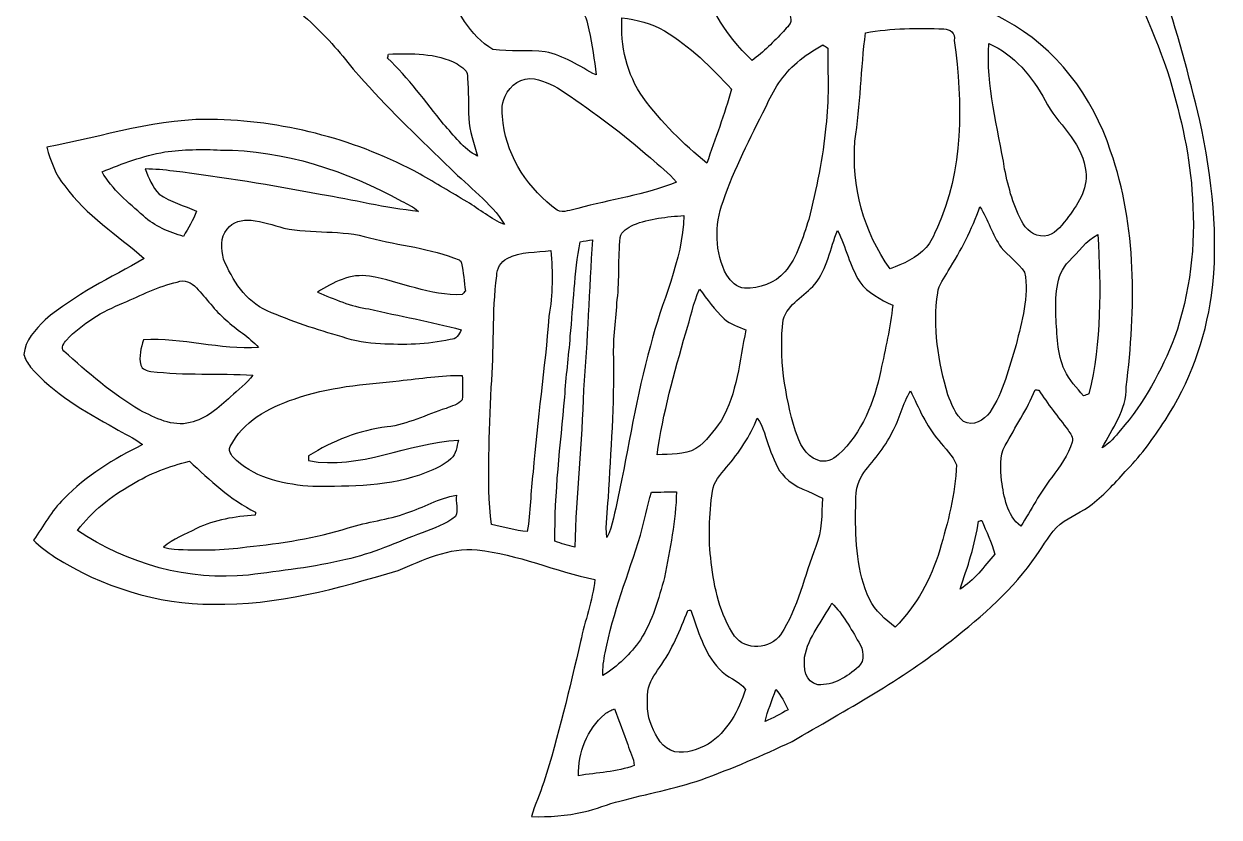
# Model space of a CAD drawing. Header units: centimetres. Extents: x -14.2 to 14.6, y -15.2 to 14.5.
# Drawn here: x -14.16 to 14.57, y -15.22 to 3.84 of the extents above; entities that cross this region are included whole.
import ezdxf

# ---------------------------------------------------------------- set-up
doc = ezdxf.new("R2010")
doc.units = ezdxf.units.CM
doc.header["$MEASUREMENT"] = 0
doc.layers.add('Layer 1', color=7, linetype='Continuous')

msp = doc.modelspace()

# ---------------------------------------------------------------- linework, layer by layer
at = {"layer": 'Layer 1', "color": 253}
for points, knots in [([(6.08647, 13.9513), (7.28204, 14.48117), (8.67128, 14.28679), (9.82627, 13.74246), (9.82627, 13.74246), (10.39883, 13.50186), (10.89413, 13.12369), (11.41201, 12.78784), (11.41201, 12.78784), (11.8678, 12.49715), (12.4019, 12.39273), (12.91661, 12.25691), (12.91661, 12.25691), (12.82241, 11.98915), (12.6619, 11.75173), (12.50844, 11.51537), (12.50844, 11.51537), (12.29184, 11.20316), (11.99162, 10.93893), (11.86744, 10.56993), (11.86744, 10.56993), (11.77255, 9.94586), (11.8491, 9.31298), (11.98069, 8.70056), (11.98069, 8.70056), (12.07876, 8.04439), (12.29184, 7.41468), (12.49504, 6.78568), (12.49504, 6.78568), (12.68554, 6.08647), (12.99245, 5.42678), (13.19989, 4.73322), (13.19989, 4.73322), (13.56007, 3.67665), (13.85147, 2.59856), (14.11005, 1.51342), (14.11005, 1.51342), (14.40356, 0.13794), (14.5736, -1.28482), (14.39474, -2.68746), (14.39474, -2.68746), (14.23176, -3.75003), (13.87157, -4.79319), (13.27397, -5.69136), (13.27397, -5.69136), (12.99845, -6.10129), (12.7194, -6.51475), (12.36768, -6.86435), (12.36768, -6.86435), (12.10557, -7.16562), (11.83005, -7.45666), (11.51819, -7.70714), (11.51819, -7.70714), (11.28466, -7.89975), (10.99009, -7.99183), (10.75549, -8.18268), (10.75549, -8.18268), (10.50643, -8.38835), (10.36779, -8.68715), (10.17834, -8.94221), (10.17834, -8.94221), (9.6266, -9.74231), (8.88859, -10.38931), (8.128, -10.98444), (8.128, -10.98444), (6.94443, -11.92636), (5.60987, -12.64708), (4.30706, -13.40556), (4.30706, -13.40556), (3.59234, -13.74352), (2.86561, -14.05643), (2.12196, -14.32525), (2.12196, -14.32525), (1.48343, -14.54291), (0.81809, -14.66391), (0.16757, -14.83783), (0.16757, -14.83783), (-0.12806, -14.90839), (-0.40393, -15.04139), (-0.70273, -15.09995), (-0.70273, -15.09995), (-1.11478, -15.19484), (-1.53811, -15.22377), (-1.96003, -15.21284), (-1.96003, -15.21284), (-1.87678, -14.93202), (-1.75401, -14.66462), (-1.66476, -14.38592), (-1.66476, -14.38592), (-1.30563, -13.2775), (-1.05022, -12.13979), (-0.77999, -11.00772), (-0.77999, -11.00772), (-0.67592, -10.50678), (-0.49389, -10.02347), (-0.43321, -9.51371), (-0.43321, -9.51371), (-1.38712, -9.31898), (-2.29023, -8.90517), (-3.2639, -8.80428), (-3.2639, -8.80428), (-3.94194, -8.72807), (-4.56036, -9.05263), (-5.16855, -9.29428), (-5.16855, -9.29428), (-6.61106, -9.73208), (-8.09308, -10.13636), (-9.61355, -10.11061), (-9.61355, -10.11061), (-10.95763, -10.10991), (-12.28831, -9.69186), (-13.42037, -8.97467), (-13.42037, -8.97467), (-13.60099, -8.85402), (-13.78444, -8.73231), (-13.92943, -8.56932), (-13.92943, -8.56932), (-13.69766, -8.23101), (-13.50151, -7.86236), (-13.202, -7.57696), (-13.202, -7.57696), (-12.66649, -7.02134), (-12.00115, -6.61388), (-11.31394, -6.27415), (-11.31394, -6.27415), (-11.51467, -6.10905), (-11.75844, -6.01063), (-11.98033, -5.87869), (-11.98033, -5.87869), (-12.70635, -5.46876), (-13.45636, -5.05107), (-14.00351, -4.40796), (-14.00351, -4.40796), (-14.07054, -4.31729), (-14.13898, -4.21958), (-14.16403, -4.10916), (-14.16403, -4.10916), (-14.1411, -3.76343), (-13.88322, -3.51084), (-13.65673, -3.27695), (-13.65673, -3.27695), (-12.93918, -2.66735), (-12.08229, -2.26413), (-11.26913, -1.80375), (-11.26913, -1.80375), (-11.91436, -1.23366), (-12.66684, -0.76235), (-13.18013, -0.05644), (-13.18013, -0.05644), (-13.40979, 0.20743), (-13.51915, 0.54434), (-13.61652, 0.87383), (-13.61652, 0.87383), (-12.25162, 1.12148), (-10.91212, 1.59702), (-9.50701, 1.53741), (-9.50701, 1.53741), (-7.81332, 1.48766), (-6.12916, 1.03646), (-4.63938, 0.22789), (-4.63938, 0.22789), (-4.2612, 0.00741), (-3.88373, -0.21343), (-3.50873, -0.43921), (-3.50873, -0.43921), (-3.2064, -0.61842), (-2.93617, -0.85549), (-2.60632, -0.98601), (-2.60632, -0.98601), (-2.93441, -0.44521), (-3.46957, -0.08184), (-3.90807, 0.36019), (-3.90807, 0.36019), (-4.60869, 1.0474), (-5.32977, 1.71521), (-5.98099, 2.45039), (-5.98099, 2.45039), (-6.344, 2.84163), (-6.64598, 3.28648), (-7.03827, 3.6509), (-7.03827, 3.6509), (-7.43373, 4.07176), (-7.91598, 4.39385), (-8.34214, 4.78084), (-8.34214, 4.78084), (-9.20044, 5.48252), (-9.95609, 6.29497), (-10.76008, 7.0552), (-10.76008, 7.0552), (-11.44199, 7.74488), (-12.12744, 8.43174), (-12.84182, 9.08791), (-12.84182, 9.08791), (-12.07982, 9.6961), (-11.11885, 9.96139), (-10.21786, 10.28841), (-10.21786, 10.28841), (-8.90482, 10.7629), (-7.59707, 11.26878), (-6.23499, 11.58804), (-6.23499, 11.58804), (-5.53367, 11.71892), (-4.82565, 11.84381), (-4.10951, 11.84134), (-4.10951, 11.84134), (-3.28754, 11.8678), (-2.44475, 11.91436), (-1.64253, 11.69529), (-1.64253, 11.69529), (-1.08056, 11.57252), (-0.55316, 11.33087), (-0.04374, 11.06946), (-0.04374, 11.06946), (0.73766, 10.62038), (1.43157, 10.03723), (2.11032, 9.4488), (2.11032, 9.4488), (2.45957, 9.15211), (2.80705, 8.84943), (3.09316, 8.4896), (3.09316, 8.4896), (3.23779, 8.33014), (3.35139, 8.12624), (3.55882, 8.04051), (3.55882, 8.04051), (3.61174, 8.82227), (3.53236, 9.61249), (3.65337, 10.38966), (3.65337, 10.38966), (3.80224, 11.1192), (4.0954, 11.81382), (4.48733, 12.44565), (4.48733, 12.44565), (4.89021, 13.0623), (5.39468, 13.65426), (6.08647, 13.9513), (6.08647, 13.9513), (6.08647, 13.9513), (6.08647, 13.9513), (6.08647, 13.9513)], [0, 0, 0, 0, 0.01639344, 0.01639344, 0.01639344, 0.01639344, 0.03278689, 0.03278689, 0.03278689, 0.03278689, 0.04918033, 0.04918033, 0.04918033, 0.04918033, 0.06557377, 0.06557377, 0.06557377, 0.06557377, 0.08196721, 0.08196721, 0.08196721, 0.08196721, 0.09836066, 0.09836066, 0.09836066, 0.09836066, 0.1147541, 0.1147541, 0.1147541, 0.1147541, 0.13114754, 0.13114754, 0.13114754, 0.13114754, 0.14754098, 0.14754098, 0.14754098, 0.14754098, 0.16393443, 0.16393443, 0.16393443, 0.16393443, 0.18032787, 0.18032787, 0.18032787, 0.18032787, 0.19672131, 0.19672131, 0.19672131, 0.19672131, 0.21311475, 0.21311475, 0.21311475, 0.21311475, 0.2295082, 0.2295082, 0.2295082, 0.2295082, 0.24590164, 0.24590164, 0.24590164, 0.24590164, 0.26229508, 0.26229508, 0.26229508, 0.26229508, 0.27868852, 0.27868852, 0.27868852, 0.27868852, 0.29508197, 0.29508197, 0.29508197, 0.29508197, 0.31147541, 0.31147541, 0.31147541, 0.31147541, 0.32786885, 0.32786885, 0.32786885, 0.32786885, 0.3442623, 0.3442623, 0.3442623, 0.3442623, 0.36065574, 0.36065574, 0.36065574, 0.36065574, 0.37704918, 0.37704918, 0.37704918, 0.37704918, 0.39344262, 0.39344262, 0.39344262, 0.39344262, 0.40983607, 0.40983607, 0.40983607, 0.40983607, 0.42622951, 0.42622951, 0.42622951, 0.42622951, 0.44262295, 0.44262295, 0.44262295, 0.44262295, 0.45901639, 0.45901639, 0.45901639, 0.45901639, 0.47540984, 0.47540984, 0.47540984, 0.47540984, 0.49180328, 0.49180328, 0.49180328, 0.49180328, 0.50819672, 0.50819672, 0.50819672, 0.50819672, 0.52459016, 0.52459016, 0.52459016, 0.52459016, 0.54098361, 0.54098361, 0.54098361, 0.54098361, 0.55737705, 0.55737705, 0.55737705, 0.55737705, 0.57377049, 0.57377049, 0.57377049, 0.57377049, 0.59016393, 0.59016393, 0.59016393, 0.59016393, 0.60655738, 0.60655738, 0.60655738, 0.60655738, 0.62295082, 0.62295082, 0.62295082, 0.62295082, 0.63934426, 0.63934426, 0.63934426, 0.63934426, 0.6557377, 0.6557377, 0.6557377, 0.6557377, 0.67213115, 0.67213115, 0.67213115, 0.67213115, 0.68852459, 0.68852459, 0.68852459, 0.68852459, 0.70491803, 0.70491803, 0.70491803, 0.70491803, 0.72131148, 0.72131148, 0.72131148, 0.72131148, 0.73770492, 0.73770492, 0.73770492, 0.73770492, 0.75409836, 0.75409836, 0.75409836, 0.75409836, 0.7704918, 0.7704918, 0.7704918, 0.7704918, 0.78688525, 0.78688525, 0.78688525, 0.78688525, 0.80327869, 0.80327869, 0.80327869, 0.80327869, 0.81967213, 0.81967213, 0.81967213, 0.81967213, 0.83606557, 0.83606557, 0.83606557, 0.83606557, 0.85245902, 0.85245902, 0.85245902, 0.85245902, 0.86885246, 0.86885246, 0.86885246, 0.86885246, 0.8852459, 0.8852459, 0.8852459, 0.8852459, 0.90163934, 0.90163934, 0.90163934, 0.90163934, 0.91803279, 0.91803279, 0.91803279, 0.91803279, 0.93442623, 0.93442623, 0.93442623, 0.93442623, 0.95081967, 0.95081967, 0.95081967, 0.95081967, 0.96721311, 0.96721311, 0.96721311, 0.96721311, 1, 1, 1, 1]), ([(6.99805, 13.53114), (6.67844, 13.46235), (6.34718, 13.38404), (6.08471, 13.17731), (6.08471, 13.17731), (5.37104, 12.69647), (4.95935, 11.90307), (4.69547, 11.10721), (4.69547, 11.10721), (4.27108, 9.78288), (4.31447, 8.37001), (4.42419, 7.00123), (4.42419, 7.00123), (4.5593, 6.03991), (4.66337, 5.06166), (4.98369, 4.13985), (4.98369, 4.13985), (5.59682, 4.33811), (6.23499, 4.48592), (6.88305, 4.47499), (6.88305, 4.47499), (7.75406, 4.48134), (8.66352, 4.37409), (9.42693, 3.92465), (9.42693, 3.92465), (10.65883, 3.27907), (11.53442, 2.08668), (11.96587, 0.78246), (11.96587, 0.78246), (12.60122, -1.03223), (12.57476, -3.00179), (12.33981, -4.88738), (12.33981, -4.88738), (12.34969, -5.43348), (12.00856, -5.89315), (11.75879, -6.35071), (11.75879, -6.35071), (11.93906, -6.24522), (12.071, -6.08083), (12.20505, -5.9249), (12.20505, -5.9249), (12.77479, -5.27403), (13.18719, -4.49827), (13.50398, -3.69711), (13.50398, -3.69711), (13.8751, -2.62643), (14.01657, -1.48096), (13.93261, -0.35101), (13.93261, -0.35101), (13.88392, 0.62548), (13.65956, 1.58221), (13.38615, 2.51707), (13.38615, 2.51707), (13.05066, 3.58775), (12.53419, 4.58858), (12.17119, 5.64903), (12.17119, 5.64903), (11.93976, 6.2805), (11.63285, 6.88269), (11.43988, 7.52863), (11.43988, 7.52863), (11.1379, 8.46984), (10.94705, 9.4929), (11.19964, 10.46903), (11.19964, 10.46903), (11.31782, 10.86591), (11.29136, 11.29806), (11.15836, 11.68823), (11.15836, 11.68823), (11.07793, 11.89884), (11.03454, 12.14614), (10.8585, 12.30277), (10.8585, 12.30277), (10.42529, 12.61921), (9.96491, 12.89438), (9.49219, 13.14732), (9.49219, 13.14732), (9.36307, 12.4908), (9.33062, 11.78772), (8.97643, 11.2014), (8.97643, 11.2014), (8.77958, 10.81546), (8.39964, 10.4842), (7.95055, 10.47044), (7.95055, 10.47044), (7.51664, 10.43975), (7.09612, 10.73503), (6.93173, 11.13014), (6.93173, 11.13014), (6.76628, 11.42824), (6.83366, 11.7923), (6.96419, 12.08828), (6.96419, 12.08828), (7.13246, 12.36274), (7.43479, 12.60404), (7.77769, 12.53913), (7.77769, 12.53913), (8.20773, 12.53984), (8.55169, 12.16378), (8.64411, 11.76443), (8.64411, 11.76443), (8.67339, 11.77713), (8.70303, 11.78983), (8.73266, 11.80218), (8.73266, 11.80218), (8.84237, 12.33382), (8.83179, 12.87745), (8.75101, 13.41191), (8.75101, 13.41191), (8.18656, 13.58794), (7.58119, 13.59994), (6.99805, 13.53114), (6.99805, 13.53114), (6.99805, 13.53114), (6.99805, 13.53114), (6.99805, 13.53114)], [0, 0, 0, 0, 0.03333333, 0.03333333, 0.03333333, 0.03333333, 0.06666667, 0.06666667, 0.06666667, 0.06666667, 0.1, 0.1, 0.1, 0.1, 0.13333333, 0.13333333, 0.13333333, 0.13333333, 0.16666667, 0.16666667, 0.16666667, 0.16666667, 0.2, 0.2, 0.2, 0.2, 0.23333333, 0.23333333, 0.23333333, 0.23333333, 0.26666667, 0.26666667, 0.26666667, 0.26666667, 0.3, 0.3, 0.3, 0.3, 0.33333333, 0.33333333, 0.33333333, 0.33333333, 0.36666667, 0.36666667, 0.36666667, 0.36666667, 0.4, 0.4, 0.4, 0.4, 0.43333333, 0.43333333, 0.43333333, 0.43333333, 0.46666667, 0.46666667, 0.46666667, 0.46666667, 0.5, 0.5, 0.5, 0.5, 0.53333333, 0.53333333, 0.53333333, 0.53333333, 0.56666667, 0.56666667, 0.56666667, 0.56666667, 0.6, 0.6, 0.6, 0.6, 0.63333333, 0.63333333, 0.63333333, 0.63333333, 0.66666667, 0.66666667, 0.66666667, 0.66666667, 0.7, 0.7, 0.7, 0.7, 0.73333333, 0.73333333, 0.73333333, 0.73333333, 0.76666667, 0.76666667, 0.76666667, 0.76666667, 0.8, 0.8, 0.8, 0.8, 0.83333333, 0.83333333, 0.83333333, 0.83333333, 0.86666667, 0.86666667, 0.86666667, 0.86666667, 0.9, 0.9, 0.9, 0.9, 0.93333333, 0.93333333, 0.93333333, 0.93333333, 1, 1, 1, 1]), ([(2.19357, 6.13198), (1.97344, 5.92067), (2.08386, 5.59012), (2.08104, 5.32483), (2.08104, 5.32483), (2.14842, 4.39984), (2.69699, 3.58634), (3.34363, 2.95557), (3.34363, 2.95557), (3.62162, 3.16089), (3.86327, 3.41066), (4.10316, 3.65831), (4.10316, 3.65831), (4.17971, 3.75391), (4.31341, 3.85092), (4.27214, 3.99062), (4.27214, 3.99062), (4.1656, 4.49897), (4.04812, 5.01156), (3.82693, 5.48393), (3.82693, 5.48393), (3.60257, 5.88821), (3.17288, 6.16903), (2.7238, 6.25369), (2.7238, 6.25369), (2.54564, 6.26181), (2.31211, 6.30273), (2.19357, 6.13198), (2.19357, 6.13198), (2.19357, 6.13198), (2.19357, 6.13198), (2.19357, 6.13198)], [0, 0, 0, 0, 0.11111111, 0.11111111, 0.11111111, 0.11111111, 0.22222222, 0.22222222, 0.22222222, 0.22222222, 0.33333333, 0.33333333, 0.33333333, 0.33333333, 0.44444444, 0.44444444, 0.44444444, 0.44444444, 0.55555556, 0.55555556, 0.55555556, 0.55555556, 0.66666667, 0.66666667, 0.66666667, 0.66666667, 0.77777778, 0.77777778, 0.77777778, 0.77777778, 1, 1, 1, 1]), ([(-3.83258, 5.03061), (-3.88303, 4.95935), (-3.97051, 4.88103), (-3.96028, 4.78296), (-3.96028, 4.78296), (-3.79695, 4.16172), (-3.44382, 3.56094), (-2.88678, 3.2198), (-2.88678, 3.2198), (-2.4705, 3.16653), (-2.04646, 3.21486), (-1.62913, 3.16406), (-1.62913, 3.16406), (-1.17934, 3.08222), (-0.8061, 2.81093), (-0.40605, 2.61056), (-0.40605, 2.61056), (-0.44344, 2.97356), (-0.50765, 3.33304), (-0.5775, 3.69076), (-0.5775, 3.69076), (-0.62371, 3.88161), (-0.66146, 4.09293), (-0.82021, 4.22381), (-0.82021, 4.22381), (-1.02094, 4.39208), (-1.24213, 4.53602), (-1.47179, 4.66055), (-1.47179, 4.66055), (-2.05775, 4.91455), (-2.67547, 5.11387), (-3.31294, 5.17913), (-3.31294, 5.17913), (-3.48862, 5.17208), (-3.73592, 5.22887), (-3.83258, 5.03061), (-3.83258, 5.03061), (-3.83258, 5.03061), (-3.83258, 5.03061), (-3.83258, 5.03061)], [0, 0, 0, 0, 0.09090909, 0.09090909, 0.09090909, 0.09090909, 0.18181818, 0.18181818, 0.18181818, 0.18181818, 0.27272727, 0.27272727, 0.27272727, 0.27272727, 0.36363636, 0.36363636, 0.36363636, 0.36363636, 0.45454545, 0.45454545, 0.45454545, 0.45454545, 0.54545455, 0.54545455, 0.54545455, 0.54545455, 0.63636364, 0.63636364, 0.63636364, 0.63636364, 0.72727273, 0.72727273, 0.72727273, 0.72727273, 0.81818182, 0.81818182, 0.81818182, 0.81818182, 1, 1, 1, 1]), ([(0.21519, 3.98427), (0.17392, 3.30976), (0.33055, 2.62114), (0.72566, 2.06587), (0.72566, 2.06587), (1.15746, 1.47003), (1.69404, 0.95709), (2.25672, 0.48683), (2.25672, 0.48683), (2.45004, 1.08162), (2.69064, 1.66158), (2.84903, 2.2673), (2.84903, 2.2673), (2.36608, 2.78941), (1.85455, 3.30553), (1.23719, 3.66889), (1.23719, 3.66889), (0.92675, 3.85445), (0.57009, 3.93594), (0.21519, 3.98427), (0.21519, 3.98427), (0.21519, 3.98427), (0.21519, 3.98427), (0.21519, 3.98427)], [0, 0, 0, 0, 0.14285714, 0.14285714, 0.14285714, 0.14285714, 0.28571429, 0.28571429, 0.28571429, 0.28571429, 0.42857143, 0.42857143, 0.42857143, 0.42857143, 0.57142857, 0.57142857, 0.57142857, 0.57142857, 0.71428571, 0.71428571, 0.71428571, 0.71428571, 1, 1, 1, 1]), ([(6.07307, 3.62409), (5.95842, 2.75943), (5.95418, 1.88383), (5.81731, 1.02164), (5.81731, 1.02164), (5.73334, -0.05433), (6.02686, -1.16946), (6.66186, -2.04717), (6.66186, -2.04717), (6.97971, -1.93357), (7.29827, -1.78717), (7.53322, -1.53741), (7.53322, -1.53741), (7.64857, -1.40653), (7.71278, -1.24143), (7.7851, -1.08514), (7.7851, -1.08514), (8.43209, 0.32456), (8.41093, 1.93358), (8.20596, 3.44099), (8.20596, 3.44099), (8.24547, 3.6195), (8.10189, 3.71263), (7.95514, 3.71828), (7.95514, 3.71828), (7.32684, 3.74191), (6.69361, 3.73345), (6.07307, 3.62409), (6.07307, 3.62409), (6.07307, 3.62409), (6.07307, 3.62409), (6.07307, 3.62409)], [0, 0, 0, 0, 0.11111111, 0.11111111, 0.11111111, 0.11111111, 0.22222222, 0.22222222, 0.22222222, 0.22222222, 0.33333333, 0.33333333, 0.33333333, 0.33333333, 0.44444444, 0.44444444, 0.44444444, 0.44444444, 0.55555556, 0.55555556, 0.55555556, 0.55555556, 0.66666667, 0.66666667, 0.66666667, 0.66666667, 0.77777778, 0.77777778, 0.77777778, 0.77777778, 1, 1, 1, 1]), ([(5.04719, 3.33128), (4.83129, 3.20604), (4.61292, 3.0794), (4.42807, 2.90971), (4.42807, 2.90971), (4.0827, 2.6289), (3.85374, 2.23555), (3.67277, 1.8348), (3.67277, 1.8348), (3.29847, 1.09538), (2.91677, 0.3556), (2.64583, -0.42968), (2.64583, -0.42968), (2.43381, -0.99836), (2.44757, -1.6637), (2.73614, -2.20416), (2.73614, -2.20416), (2.83245, -2.35303), (2.97991, -2.49167), (3.16159, -2.51601), (3.16159, -2.51601), (3.52002, -2.52765), (3.89326, -2.39642), (4.13385, -2.12337), (4.13385, -2.12337), (4.43653, -1.76601), (4.56283, -1.3014), (4.70782, -0.86536), (4.70782, -0.86536), (4.88597, -0.12629), (5.04966, 0.61948), (5.1181, 1.3783), (5.1181, 1.3783), (5.20206, 2.00131), (5.16149, 2.63172), (5.16608, 3.2579), (5.16608, 3.2579), (5.12621, 3.2826), (5.08635, 3.30694), (5.04719, 3.33128), (5.04719, 3.33128), (5.04719, 3.33128), (5.04719, 3.33128), (5.04719, 3.33128)], [0, 0, 0, 0, 0.08333333, 0.08333333, 0.08333333, 0.08333333, 0.16666667, 0.16666667, 0.16666667, 0.16666667, 0.25, 0.25, 0.25, 0.25, 0.33333333, 0.33333333, 0.33333333, 0.33333333, 0.41666667, 0.41666667, 0.41666667, 0.41666667, 0.5, 0.5, 0.5, 0.5, 0.58333333, 0.58333333, 0.58333333, 0.58333333, 0.66666667, 0.66666667, 0.66666667, 0.66666667, 0.75, 0.75, 0.75, 0.75, 0.83333333, 0.83333333, 0.83333333, 0.83333333, 1, 1, 1, 1]), ([(9.04099, 3.36479), (8.96161, 2.34209), (9.25512, 1.34796), (9.41776, 0.3489), (9.41776, 0.3489), (9.51265, -0.10407), (9.62625, -0.56586), (9.86543, -0.96767), (9.86543, -0.96767), (9.97867, -1.17052), (10.21821, -1.30598), (10.45386, -1.25024), (10.45386, -1.25024), (10.67964, -1.17934), (10.81546, -0.9712), (10.95551, -0.79516), (10.95551, -0.79516), (11.2014, -0.45896), (11.46034, -0.06597), (11.35098, 0.37536), (11.35098, 0.37536), (11.25291, 1.03293), (10.68246, 1.43404), (10.39107, 1.99319), (10.39107, 1.99319), (10.08803, 2.56681), (9.64565, 3.09668), (9.04099, 3.36479), (9.04099, 3.36479), (9.04099, 3.36479), (9.04099, 3.36479), (9.04099, 3.36479)], [0, 0, 0, 0, 0.11111111, 0.11111111, 0.11111111, 0.11111111, 0.22222222, 0.22222222, 0.22222222, 0.22222222, 0.33333333, 0.33333333, 0.33333333, 0.33333333, 0.44444444, 0.44444444, 0.44444444, 0.44444444, 0.55555556, 0.55555556, 0.55555556, 0.55555556, 0.66666667, 0.66666667, 0.66666667, 0.66666667, 0.77777778, 0.77777778, 0.77777778, 0.77777778, 1, 1, 1, 1]), ([(-5.39856, 3.11362), (-5.40385, 3.08892), (-5.41443, 3.04024), (-5.41973, 3.0159), (-5.41973, 3.0159), (-4.9149, 2.53718), (-4.50991, 1.96815), (-4.07529, 1.4284), (-4.07529, 1.4284), (-3.81706, 1.16099), (-3.60045, 0.83256), (-3.25967, 0.66252), (-3.25967, 0.66252), (-3.34292, 0.96132), (-3.4484, 1.2573), (-3.46922, 1.56916), (-3.46922, 1.56916), (-3.48298, 1.88913), (-3.46675, 2.21051), (-3.4992, 2.52906), (-3.4992, 2.52906), (-3.46357, 2.71074), (-3.63255, 2.79541), (-3.74932, 2.88114), (-3.74932, 2.88114), (-4.25521, 3.1436), (-4.8454, 3.12879), (-5.39856, 3.11362), (-5.39856, 3.11362), (-5.39856, 3.11362), (-5.39856, 3.11362), (-5.39856, 3.11362)], [0, 0, 0, 0, 0.11111111, 0.11111111, 0.11111111, 0.11111111, 0.22222222, 0.22222222, 0.22222222, 0.22222222, 0.33333333, 0.33333333, 0.33333333, 0.33333333, 0.44444444, 0.44444444, 0.44444444, 0.44444444, 0.55555556, 0.55555556, 0.55555556, 0.55555556, 0.66666667, 0.66666667, 0.66666667, 0.66666667, 0.77777778, 0.77777778, 0.77777778, 0.77777778, 1, 1, 1, 1]), ([(-2.5908, 2.09797), (-2.70757, 1.90147), (-2.661, 1.66405), (-2.64301, 1.44992), (-2.64301, 1.44992), (-2.52801, 0.60784), (-2.02071, -0.14111), (-1.34126, -0.63571), (-1.34126, -0.63571), (-1.18851, -0.71931), (-1.00965, -0.62301), (-0.84878, -0.60008), (-0.84878, -0.60008), (-0.05891, -0.38135), (0.76412, -0.27587), (1.52576, 0.03775), (1.52576, 0.03775), (1.34232, 0.25682), (1.11301, 0.43004), (0.89853, 0.61595), (0.89853, 0.61595), (0.254, 1.19486), (-0.45014, 1.70145), (-1.1624, 2.19251), (-1.1624, 2.19251), (-1.38289, 2.34491), (-1.62913, 2.45674), (-1.89018, 2.51742), (-1.89018, 2.51742), (-2.18899, 2.56822), (-2.47721, 2.36608), (-2.5908, 2.09797), (-2.5908, 2.09797), (-2.5908, 2.09797), (-2.5908, 2.09797), (-2.5908, 2.09797)], [0, 0, 0, 0, 0.1, 0.1, 0.1, 0.1, 0.2, 0.2, 0.2, 0.2, 0.3, 0.3, 0.3, 0.3, 0.4, 0.4, 0.4, 0.4, 0.5, 0.5, 0.5, 0.5, 0.6, 0.6, 0.6, 0.6, 0.7, 0.7, 0.7, 0.7, 0.8, 0.8, 0.8, 0.8, 1, 1, 1, 1]), ([(-10.77771, 0.75883), (-11.29806, 0.66534), (-11.79759, 0.48366), (-12.28513, 0.28399), (-12.28513, 0.28399), (-12.04454, -0.14323), (-11.64837, -0.45508), (-11.29065, -0.77893), (-11.29065, -0.77893), (-11.02184, -1.02941), (-10.67259, -1.16699), (-10.32545, -1.26929), (-10.32545, -1.26929), (-10.21503, -1.07033), (-10.09191, -0.87665), (-10.01289, -0.66216), (-10.01289, -0.66216), (-10.31311, -0.52952), (-10.63766, -0.44238), (-10.90965, -0.25506), (-10.90965, -0.25506), (-11.07722, -0.08855), (-11.16048, 0.13617), (-11.24479, 0.35137), (-11.24479, 0.35137), (-11.01796, 0.35066), (-10.79218, 0.32597), (-10.56711, 0.29916), (-10.56711, 0.29916), (-9.38424, 0.15416), (-8.20808, -0.04092), (-7.03756, -0.26106), (-7.03756, -0.26106), (-6.24875, -0.3877), (-5.47158, -0.59337), (-4.67536, -0.66781), (-4.67536, -0.66781), (-4.79566, -0.56233), (-4.94101, -0.49318), (-5.08176, -0.42051), (-5.08176, -0.42051), (-6.41562, 0.30551), (-7.90504, 0.81068), (-9.43716, 0.80504), (-9.43716, 0.80504), (-9.88413, 0.8322), (-10.33392, 0.8188), (-10.77771, 0.75883), (-10.77771, 0.75883), (-10.77771, 0.75883), (-10.77771, 0.75883), (-10.77771, 0.75883)], [0, 0, 0, 0, 0.07142857, 0.07142857, 0.07142857, 0.07142857, 0.14285714, 0.14285714, 0.14285714, 0.14285714, 0.21428571, 0.21428571, 0.21428571, 0.21428571, 0.28571429, 0.28571429, 0.28571429, 0.28571429, 0.35714286, 0.35714286, 0.35714286, 0.35714286, 0.42857143, 0.42857143, 0.42857143, 0.42857143, 0.5, 0.5, 0.5, 0.5, 0.57142857, 0.57142857, 0.57142857, 0.57142857, 0.64285714, 0.64285714, 0.64285714, 0.64285714, 0.71428571, 0.71428571, 0.71428571, 0.71428571, 0.78571429, 0.78571429, 0.78571429, 0.78571429, 0.85714286, 0.85714286, 0.85714286, 0.85714286, 1, 1, 1, 1]), ([(8.82368, -0.55668), (8.63071, -1.09855), (8.36859, -1.61325), (8.06132, -2.09938), (8.06132, -2.09938), (7.97066, -2.26977), (7.83167, -2.42676), (7.80874, -2.62502), (7.80874, -2.62502), (7.67609, -3.44558), (7.82708, -4.28307), (8.05109, -5.074), (8.05109, -5.074), (8.14387, -5.30084), (8.23136, -5.55731), (8.43033, -5.715), (8.43033, -5.715), (8.65576, -5.85541), (8.91857, -5.67866), (9.06145, -5.49769), (9.06145, -5.49769), (9.39236, -5.01227), (9.51547, -4.42454), (9.6968, -3.87456), (9.6968, -3.87456), (9.82133, -3.30553), (10.01395, -2.7178), (9.89718, -2.13184), (9.89718, -2.13184), (9.74302, -1.905), (9.50807, -1.74449), (9.33344, -1.53353), (9.33344, -1.53353), (9.11895, -1.23155), (9.02264, -0.86642), (8.82368, -0.55668), (8.82368, -0.55668), (8.82368, -0.55668), (8.82368, -0.55668), (8.82368, -0.55668)], [0, 0, 0, 0, 0.09090909, 0.09090909, 0.09090909, 0.09090909, 0.18181818, 0.18181818, 0.18181818, 0.18181818, 0.27272727, 0.27272727, 0.27272727, 0.27272727, 0.36363636, 0.36363636, 0.36363636, 0.36363636, 0.45454545, 0.45454545, 0.45454545, 0.45454545, 0.54545455, 0.54545455, 0.54545455, 0.54545455, 0.63636364, 0.63636364, 0.63636364, 0.63636364, 0.72727273, 0.72727273, 0.72727273, 0.72727273, 0.81818182, 0.81818182, 0.81818182, 0.81818182, 1, 1, 1, 1]), ([(0.49248, -0.99131), (0.36689, -1.06574), (0.19438, -1.13453), (0.17286, -1.29787), (0.17286, -1.29787), (0.12277, -1.79317), (0.16298, -2.29341), (0.10372, -2.78836), (0.10372, -2.78836), (0.06703, -3.25191), (0.00388, -3.71404), (0.01729, -4.18042), (0.01729, -4.18042), (0.03916, -5.30613), (-0.04868, -6.42902), (-0.11148, -7.55227), (-0.11148, -7.55227), (-0.13406, -7.87012), (-0.18274, -8.18974), (-0.14852, -8.509), (-0.14852, -8.509), (0.00706, -8.21373), (0.03951, -7.87647), (0.11853, -7.55685), (0.11853, -7.55685), (0.38065, -6.33801), (0.55633, -5.09976), (0.90241, -3.89996), (0.90241, -3.89996), (1.15464, -2.8515), (1.67499, -1.86443), (1.70744, -0.76764), (1.70744, -0.76764), (1.29681, -0.79728), (0.87877, -0.83996), (0.49248, -0.99131), (0.49248, -0.99131), (0.49248, -0.99131), (0.49248, -0.99131), (0.49248, -0.99131)], [0, 0, 0, 0, 0.09090909, 0.09090909, 0.09090909, 0.09090909, 0.18181818, 0.18181818, 0.18181818, 0.18181818, 0.27272727, 0.27272727, 0.27272727, 0.27272727, 0.36363636, 0.36363636, 0.36363636, 0.36363636, 0.45454545, 0.45454545, 0.45454545, 0.45454545, 0.54545455, 0.54545455, 0.54545455, 0.54545455, 0.63636364, 0.63636364, 0.63636364, 0.63636364, 0.72727273, 0.72727273, 0.72727273, 0.72727273, 0.81818182, 0.81818182, 0.81818182, 0.81818182, 1, 1, 1, 1]), ([(-9.27523, -1.09749), (-9.46221, -1.2887), (-9.41352, -1.57727), (-9.36131, -1.81434), (-9.36131, -1.81434), (-9.15635, -2.31916), (-8.83214, -2.8261), (-8.31744, -3.05788), (-8.31744, -3.05788), (-7.73042, -3.30941), (-7.12329, -3.5119), (-6.50875, -3.68547), (-6.50875, -3.68547), (-6.21348, -3.7906), (-5.90091, -3.82976), (-5.59047, -3.85516), (-5.59047, -3.85516), (-5.03202, -3.87209), (-4.46229, -3.8802), (-3.91619, -3.74368), (-3.91619, -3.74368), (-3.7592, -3.75744), (-3.70064, -3.62303), (-3.65019, -3.5112), (-3.65019, -3.5112), (-4.38362, -3.32105), (-5.12974, -3.17923), (-5.86952, -3.01413), (-5.86952, -3.01413), (-6.30061, -2.95134), (-6.70525, -2.77883), (-7.10248, -2.60703), (-7.10248, -2.60703), (-6.73171, -2.37737), (-6.30661, -2.14806), (-5.8547, -2.22709), (-5.8547, -2.22709), (-5.10611, -2.34774), (-4.39914, -2.70969), (-3.62585, -2.66735), (-3.62585, -2.66735), (-3.6008, -2.63878), (-3.57576, -2.61056), (-3.55, -2.58269), (-3.55, -2.58269), (-3.57752, -2.35797), (-3.59516, -2.13219), (-3.64384, -1.91064), (-3.64384, -1.91064), (-3.64808, -1.87325), (-3.66748, -1.8482), (-3.7024, -1.83621), (-3.7024, -1.83621), (-4.38891, -1.54869), (-5.13856, -1.49013), (-5.85329, -1.30457), (-5.85329, -1.30457), (-6.52216, -1.10137), (-7.23441, -1.21391), (-7.91281, -1.06892), (-7.91281, -1.06892), (-8.17492, -1.00154), (-8.43209, -0.91087), (-8.70126, -0.8763), (-8.70126, -0.8763), (-8.9094, -0.87383), (-9.15247, -0.9084), (-9.27523, -1.09749), (-9.27523, -1.09749), (-9.27523, -1.09749), (-9.27523, -1.09749), (-9.27523, -1.09749)], [0, 0, 0, 0, 0.05263158, 0.05263158, 0.05263158, 0.05263158, 0.10526316, 0.10526316, 0.10526316, 0.10526316, 0.15789474, 0.15789474, 0.15789474, 0.15789474, 0.21052632, 0.21052632, 0.21052632, 0.21052632, 0.26315789, 0.26315789, 0.26315789, 0.26315789, 0.31578947, 0.31578947, 0.31578947, 0.31578947, 0.36842105, 0.36842105, 0.36842105, 0.36842105, 0.42105263, 0.42105263, 0.42105263, 0.42105263, 0.47368421, 0.47368421, 0.47368421, 0.47368421, 0.52631579, 0.52631579, 0.52631579, 0.52631579, 0.57894737, 0.57894737, 0.57894737, 0.57894737, 0.63157895, 0.63157895, 0.63157895, 0.63157895, 0.68421053, 0.68421053, 0.68421053, 0.68421053, 0.73684211, 0.73684211, 0.73684211, 0.73684211, 0.78947368, 0.78947368, 0.78947368, 0.78947368, 0.84210526, 0.84210526, 0.84210526, 0.84210526, 0.89473684, 0.89473684, 0.89473684, 0.89473684, 1, 1, 1, 1]), ([(4.85422, -2.42006), (4.5974, -2.70475), (4.21322, -2.88607), (4.0894, -3.27413), (4.0894, -3.27413), (3.98604, -4.17371), (4.13032, -5.08529), (4.38609, -5.94854), (4.38609, -5.94854), (4.49016, -6.22547), (4.61398, -6.55285), (4.92478, -6.64845), (4.92478, -6.64845), (5.09976, -6.71583), (5.28955, -6.63469), (5.41902, -6.51334), (5.41902, -6.51334), (5.99193, -5.9944), (6.2798, -5.23416), (6.4389, -4.49509), (6.4389, -4.49509), (6.54932, -3.9751), (6.66821, -3.45475), (6.72536, -2.92559), (6.72536, -2.92559), (6.43537, -2.7813), (6.12563, -2.63172), (5.93196, -2.3622), (5.93196, -2.3622), (5.6956, -1.97697), (5.59788, -1.52753), (5.39997, -1.12395), (5.39997, -1.12395), (5.22111, -1.55681), (5.15444, -2.04717), (4.85422, -2.42006), (4.85422, -2.42006), (4.85422, -2.42006), (4.85422, -2.42006), (4.85422, -2.42006)], [0, 0, 0, 0, 0.09090909, 0.09090909, 0.09090909, 0.09090909, 0.18181818, 0.18181818, 0.18181818, 0.18181818, 0.27272727, 0.27272727, 0.27272727, 0.27272727, 0.36363636, 0.36363636, 0.36363636, 0.36363636, 0.45454545, 0.45454545, 0.45454545, 0.45454545, 0.54545455, 0.54545455, 0.54545455, 0.54545455, 0.63636364, 0.63636364, 0.63636364, 0.63636364, 0.72727273, 0.72727273, 0.72727273, 0.72727273, 0.81818182, 0.81818182, 0.81818182, 0.81818182, 1, 1, 1, 1]), ([(-0.79269, -1.39982), (-0.92957, -2.14983), (-0.95321, -2.91289), (-1.02588, -3.6703), (-1.02588, -3.6703), (-1.06257, -4.15819), (-1.13136, -4.64291), (-1.15746, -5.13151), (-1.15746, -5.13151), (-1.26506, -6.28368), (-1.40653, -7.43691), (-1.39629, -8.59649), (-1.39629, -8.59649), (-1.23896, -8.64976), (-1.08126, -8.70338), (-0.91758, -8.73513), (-0.91758, -8.73513), (-0.89182, -7.4736), (-0.74048, -6.21912), (-0.70838, -4.95759), (-0.70838, -4.95759), (-0.60748, -3.75744), (-0.57679, -2.55235), (-0.49318, -1.35114), (-0.49318, -1.35114), (-0.59337, -1.3656), (-0.69321, -1.38254), (-0.79269, -1.39982), (-0.79269, -1.39982), (-0.79269, -1.39982), (-0.79269, -1.39982), (-0.79269, -1.39982)], [0, 0, 0, 0, 0.11111111, 0.11111111, 0.11111111, 0.11111111, 0.22222222, 0.22222222, 0.22222222, 0.22222222, 0.33333333, 0.33333333, 0.33333333, 0.33333333, 0.44444444, 0.44444444, 0.44444444, 0.44444444, 0.55555556, 0.55555556, 0.55555556, 0.55555556, 0.66666667, 0.66666667, 0.66666667, 0.66666667, 0.77777778, 0.77777778, 0.77777778, 0.77777778, 1, 1, 1, 1]), ([(10.96574, -1.86478), (10.6239, -2.21439), (10.64507, -2.74002), (10.64648, -3.19123), (10.64648, -3.19123), (10.68352, -3.6262), (10.674, -4.08481), (10.86097, -4.4898), (10.86097, -4.4898), (10.96821, -4.72264), (11.15272, -4.90537), (11.31464, -5.10011), (11.31464, -5.10011), (11.35627, -5.08529), (11.3979, -5.07048), (11.44023, -5.05636), (11.44023, -5.05636), (11.75103, -3.80647), (11.73198, -2.50049), (11.65825, -1.22343), (11.65825, -1.22343), (11.37391, -1.37195), (11.19011, -1.64606), (10.96574, -1.86478), (10.96574, -1.86478), (10.96574, -1.86478), (10.96574, -1.86478), (10.96574, -1.86478)], [0, 0, 0, 0, 0.125, 0.125, 0.125, 0.125, 0.25, 0.25, 0.25, 0.25, 0.375, 0.375, 0.375, 0.375, 0.5, 0.5, 0.5, 0.5, 0.625, 0.625, 0.625, 0.625, 0.75, 0.75, 0.75, 0.75, 1, 1, 1, 1]), ([(-2.54318, -1.79846), (-2.69699, -1.87748), (-2.794, -2.04011), (-2.79541, -2.21509), (-2.79541, -2.21509), (-2.91218, -3.10515), (-2.85009, -4.00685), (-2.92806, -4.90044), (-2.92806, -4.90044), (-2.95839, -5.99722), (-3.04976, -7.10036), (-2.92453, -8.19362), (-2.92453, -8.19362), (-2.63631, -8.24794), (-2.35444, -8.34249), (-2.06058, -8.36295), (-2.06058, -8.36295), (-1.97626, -7.89058), (-1.98614, -7.40833), (-1.92052, -6.93385), (-1.92052, -6.93385), (-1.82104, -5.68325), (-1.63901, -4.44147), (-1.53846, -3.19088), (-1.53846, -3.19088), (-1.45027, -2.66771), (-1.44498, -2.13572), (-1.49154, -1.60761), (-1.49154, -1.60761), (-1.84326, -1.65876), (-2.2225, -1.62419), (-2.54318, -1.79846), (-2.54318, -1.79846), (-2.54318, -1.79846), (-2.54318, -1.79846), (-2.54318, -1.79846)], [0, 0, 0, 0, 0.1, 0.1, 0.1, 0.1, 0.2, 0.2, 0.2, 0.2, 0.3, 0.3, 0.3, 0.3, 0.4, 0.4, 0.4, 0.4, 0.5, 0.5, 0.5, 0.5, 0.6, 0.6, 0.6, 0.6, 0.7, 0.7, 0.7, 0.7, 0.8, 0.8, 0.8, 0.8, 1, 1, 1, 1]), ([(-10.47821, -2.36608), (-10.93223, -2.46697), (-11.34498, -2.68676), (-11.77043, -2.86632), (-11.77043, -2.86632), (-12.27773, -3.07164), (-12.7635, -3.35739), (-13.1385, -3.76061), (-13.1385, -3.76061), (-13.19248, -3.83046), (-13.29549, -3.94864), (-13.20094, -4.02696), (-13.20094, -4.02696), (-12.62768, -4.54307), (-12.03995, -5.05319), (-11.37426, -5.44795), (-11.37426, -5.44795), (-10.99996, -5.63174), (-10.59709, -5.85364), (-10.166, -5.74322), (-10.166, -5.74322), (-9.78394, -5.65397), (-9.47632, -5.38656), (-9.19551, -5.12727), (-9.19551, -5.12727), (-9.01629, -4.95441), (-8.8078, -4.8066), (-8.65999, -4.60375), (-8.65999, -4.60375), (-9.47738, -4.55471), (-10.30076, -4.61186), (-11.11532, -4.51379), (-11.11532, -4.51379), (-11.2074, -4.49862), (-11.32699, -4.46758), (-11.35098, -4.36316), (-11.35098, -4.36316), (-11.4046, -4.15819), (-11.35451, -3.94547), (-11.28466, -3.75179), (-11.28466, -3.75179), (-10.35614, -3.70311), (-9.44739, -3.99979), (-8.52099, -3.93841), (-8.52099, -3.93841), (-8.75242, -3.68335), (-9.05545, -3.50802), (-9.30628, -3.27378), (-9.30628, -3.27378), (-9.57792, -3.05012), (-9.77547, -2.75519), (-10.01783, -2.50331), (-10.01783, -2.50331), (-10.13531, -2.38196), (-10.30534, -2.29553), (-10.47821, -2.36608), (-10.47821, -2.36608), (-10.47821, -2.36608), (-10.47821, -2.36608), (-10.47821, -2.36608)], [0, 0, 0, 0, 0.0625, 0.0625, 0.0625, 0.0625, 0.125, 0.125, 0.125, 0.125, 0.1875, 0.1875, 0.1875, 0.1875, 0.25, 0.25, 0.25, 0.25, 0.3125, 0.3125, 0.3125, 0.3125, 0.375, 0.375, 0.375, 0.375, 0.4375, 0.4375, 0.4375, 0.4375, 0.5, 0.5, 0.5, 0.5, 0.5625, 0.5625, 0.5625, 0.5625, 0.625, 0.625, 0.625, 0.625, 0.6875, 0.6875, 0.6875, 0.6875, 0.75, 0.75, 0.75, 0.75, 0.8125, 0.8125, 0.8125, 0.8125, 0.875, 0.875, 0.875, 0.875, 1, 1, 1, 1]), ([(1.74837, -3.58387), (1.47849, -4.55189), (1.19486, -5.52168), (1.06398, -6.52074), (1.06398, -6.52074), (1.3716, -6.49076), (1.71415, -6.52921), (1.99355, -6.36834), (1.99355, -6.36834), (2.24649, -6.20219), (2.42147, -5.94289), (2.59856, -5.70371), (2.59856, -5.70371), (2.9845, -5.03802), (3.04624, -4.25591), (3.1944, -3.51684), (3.1944, -3.51684), (3.01872, -3.43359), (2.82222, -3.38243), (2.67264, -3.25402), (2.67264, -3.25402), (2.44581, -3.03883), (2.27154, -2.77848), (2.07716, -2.53577), (2.07716, -2.53577), (1.93252, -2.87267), (1.86337, -3.23638), (1.74837, -3.58387), (1.74837, -3.58387), (1.74837, -3.58387), (1.74837, -3.58387), (1.74837, -3.58387)], [0, 0, 0, 0, 0.11111111, 0.11111111, 0.11111111, 0.11111111, 0.22222222, 0.22222222, 0.22222222, 0.22222222, 0.33333333, 0.33333333, 0.33333333, 0.33333333, 0.44444444, 0.44444444, 0.44444444, 0.44444444, 0.55555556, 0.55555556, 0.55555556, 0.55555556, 0.66666667, 0.66666667, 0.66666667, 0.66666667, 0.77777778, 0.77777778, 0.77777778, 0.77777778, 1, 1, 1, 1]), ([(-5.13786, -4.73639), (-5.98734, -4.82671), (-6.85271, -4.8828), (-7.66233, -5.17737), (-7.66233, -5.17737), (-8.27511, -5.37845), (-8.91081, -5.71641), (-9.20291, -6.32107), (-9.20291, -6.32107), (-9.26712, -6.45336), (-9.13836, -6.56943), (-9.05439, -6.65551), (-9.05439, -6.65551), (-8.55274, -7.09824), (-7.86377, -7.23583), (-7.21501, -7.28274), (-7.21501, -7.28274), (-6.30273, -7.27357), (-5.3527, -7.29156), (-4.49121, -6.94443), (-4.49121, -6.94443), (-4.28272, -6.85765), (-4.06506, -6.77051), (-3.89749, -6.61529), (-3.89749, -6.61529), (-3.76837, -6.50134), (-3.75638, -6.32037), (-3.71828, -6.16338), (-3.71828, -6.16338), (-4.93254, -6.229), (-6.08683, -6.88622), (-7.32084, -6.65833), (-7.32084, -6.65833), (-7.32014, -6.62975), (-7.31873, -6.5726), (-7.31802, -6.54438), (-7.31802, -6.54438), (-6.74546, -6.18737), (-6.10517, -5.92561), (-5.43101, -5.84906), (-5.43101, -5.84906), (-4.93254, -5.79191), (-4.48804, -5.54919), (-4.01496, -5.40385), (-4.01496, -5.40385), (-3.88691, -5.33788), (-3.71263, -5.32342), (-3.62726, -5.19395), (-3.62726, -5.19395), (-3.60998, -4.99886), (-3.62126, -4.80307), (-3.62268, -4.60869), (-3.62268, -4.60869), (-4.13068, -4.60869), (-4.63374, -4.68524), (-5.13786, -4.73639), (-5.13786, -4.73639), (-5.13786, -4.73639), (-5.13786, -4.73639), (-5.13786, -4.73639)], [0, 0, 0, 0, 0.0625, 0.0625, 0.0625, 0.0625, 0.125, 0.125, 0.125, 0.125, 0.1875, 0.1875, 0.1875, 0.1875, 0.25, 0.25, 0.25, 0.25, 0.3125, 0.3125, 0.3125, 0.3125, 0.375, 0.375, 0.375, 0.375, 0.4375, 0.4375, 0.4375, 0.4375, 0.5, 0.5, 0.5, 0.5, 0.5625, 0.5625, 0.5625, 0.5625, 0.625, 0.625, 0.625, 0.625, 0.6875, 0.6875, 0.6875, 0.6875, 0.75, 0.75, 0.75, 0.75, 0.8125, 0.8125, 0.8125, 0.8125, 0.875, 0.875, 0.875, 0.875, 1, 1, 1, 1]), ([(6.71654, -5.97711), (6.53239, -6.35988), (6.23323, -6.66715), (5.9877, -7.00899), (5.9877, -7.00899), (5.81413, -7.26264), (5.84482, -7.59213), (5.83212, -7.88423), (5.83212, -7.88423), (5.83353, -8.59226), (5.85964, -9.33732), (6.16902, -9.98926), (6.16902, -9.98926), (6.30943, -10.26407), (6.54579, -10.47715), (6.78886, -10.6613), (6.78886, -10.6613), (7.29615, -10.14483), (7.65387, -9.49784), (7.85601, -8.80498), (7.85601, -8.80498), (8.05462, -8.13964), (8.23101, -7.45702), (8.261, -6.76063), (8.261, -6.76063), (8.17316, -6.52956), (7.97948, -6.36623), (7.83414, -6.17326), (7.83414, -6.17326), (7.53181, -5.8226), (7.34801, -5.39327), (7.15257, -4.97875), (7.15257, -4.97875), (6.96736, -5.29308), (6.89292, -5.65785), (6.71654, -5.97711), (6.71654, -5.97711), (6.71654, -5.97711), (6.71654, -5.97711), (6.71654, -5.97711)], [0, 0, 0, 0, 0.09090909, 0.09090909, 0.09090909, 0.09090909, 0.18181818, 0.18181818, 0.18181818, 0.18181818, 0.27272727, 0.27272727, 0.27272727, 0.27272727, 0.36363636, 0.36363636, 0.36363636, 0.36363636, 0.45454545, 0.45454545, 0.45454545, 0.45454545, 0.54545455, 0.54545455, 0.54545455, 0.54545455, 0.63636364, 0.63636364, 0.63636364, 0.63636364, 0.72727273, 0.72727273, 0.72727273, 0.72727273, 0.81818182, 0.81818182, 0.81818182, 0.81818182, 1, 1, 1, 1]), ([(10.14942, -4.95759), (9.95927, -5.42784), (9.67211, -5.84941), (9.43116, -6.29356), (9.43116, -6.29356), (9.27735, -6.54685), (9.3278, -6.85835), (9.34438, -7.13846), (9.34438, -7.13846), (9.40188, -7.52898), (9.47032, -7.96925), (9.80299, -8.23101), (9.80299, -8.23101), (10.06052, -7.84578), (10.26231, -7.42491), (10.55123, -7.06049), (10.55123, -7.06049), (10.75337, -6.80297), (10.93752, -6.52427), (11.04053, -6.21136), (11.04053, -6.21136), (11.07652, -6.10341), (10.99749, -6.00604), (10.94105, -5.92208), (10.94105, -5.92208), (10.7001, -5.60705), (10.45316, -5.29625), (10.23867, -4.96252), (10.23867, -4.96252), (10.21644, -4.96147), (10.17164, -4.959), (10.14942, -4.95759), (10.14942, -4.95759), (10.14942, -4.95759), (10.14942, -4.95759), (10.14942, -4.95759)], [0, 0, 0, 0, 0.1, 0.1, 0.1, 0.1, 0.2, 0.2, 0.2, 0.2, 0.3, 0.3, 0.3, 0.3, 0.4, 0.4, 0.4, 0.4, 0.5, 0.5, 0.5, 0.5, 0.6, 0.6, 0.6, 0.6, 0.7, 0.7, 0.7, 0.7, 0.8, 0.8, 0.8, 0.8, 1, 1, 1, 1]), ([(3.46781, -5.63421), (3.296, -6.07166), (3.03459, -6.46536), (2.72627, -6.81849), (2.72627, -6.81849), (2.58692, -6.99135), (2.41935, -7.16456), (2.38936, -7.39493), (2.38936, -7.39493), (2.31387, -7.96043), (2.28635, -8.53616), (2.36361, -9.10343), (2.36361, -9.10343), (2.42852, -9.72009), (2.57422, -10.3505), (2.92312, -10.87261), (2.92312, -10.87261), (3.18064, -11.23527), (3.78213, -11.18588), (4.03154, -10.84051), (4.03154, -10.84051), (4.44676, -10.19387), (4.60728, -9.43081), (4.87468, -8.71961), (4.87468, -8.71961), (5.03449, -8.35448), (5.01615, -7.95055), (5.03626, -7.56214), (5.03626, -7.56214), (4.73745, -7.38858), (4.37021, -7.31732), (4.13138, -7.05203), (4.13138, -7.05203), (3.94053, -6.86611), (3.86009, -6.60083), (3.76343, -6.36094), (3.76343, -6.36094), (3.66642, -6.11787), (3.62938, -5.84694), (3.46781, -5.63421), (3.46781, -5.63421), (3.46781, -5.63421), (3.46781, -5.63421), (3.46781, -5.63421)], [0, 0, 0, 0, 0.08333333, 0.08333333, 0.08333333, 0.08333333, 0.16666667, 0.16666667, 0.16666667, 0.16666667, 0.25, 0.25, 0.25, 0.25, 0.33333333, 0.33333333, 0.33333333, 0.33333333, 0.41666667, 0.41666667, 0.41666667, 0.41666667, 0.5, 0.5, 0.5, 0.5, 0.58333333, 0.58333333, 0.58333333, 0.58333333, 0.66666667, 0.66666667, 0.66666667, 0.66666667, 0.75, 0.75, 0.75, 0.75, 0.83333333, 0.83333333, 0.83333333, 0.83333333, 1, 1, 1, 1]), ([(-11.56794, -7.23371), (-12.07135, -7.50993), (-12.52643, -7.87964), (-12.87639, -8.33649), (-12.87639, -8.33649), (-11.67871, -9.14188), (-10.20374, -9.55851), (-8.76194, -9.40823), (-8.76194, -9.40823), (-7.97983, -9.30381), (-7.19243, -9.22091), (-6.42444, -9.03464), (-6.42444, -9.03464), (-5.78803, -8.89952), (-5.19853, -8.61589), (-4.58999, -8.39435), (-4.58999, -8.39435), (-4.31271, -8.28463), (-4.01708, -8.19221), (-3.7846, -7.99959), (-3.7846, -7.99959), (-3.71369, -7.84542), (-3.78495, -7.65351), (-3.7659, -7.48982), (-3.7659, -7.48982), (-4.18712, -7.55579), (-4.55613, -7.78722), (-4.95935, -7.91351), (-4.95935, -7.91351), (-5.41408, -8.08849), (-5.90585, -8.1213), (-6.36693, -8.27652), (-6.36693, -8.27652), (-7.15786, -8.52064), (-7.97948, -8.64764), (-8.80145, -8.7316), (-8.80145, -8.7316), (-9.38213, -8.81345), (-9.97021, -8.81803), (-10.55476, -8.78628), (-10.55476, -8.78628), (-10.64084, -8.7817), (-10.72444, -8.76088), (-10.80664, -8.73689), (-10.80664, -8.73689), (-10.57875, -8.53228), (-10.28488, -8.4268), (-10.01466, -8.29239), (-10.01466, -8.29239), (-9.57792, -8.0712), (-9.08861, -8.00523), (-8.60707, -7.9696), (-8.60707, -7.9696), (-8.60319, -7.95126), (-8.59543, -7.91386), (-8.59155, -7.89552), (-8.59155, -7.89552), (-9.20044, -7.60024), (-9.69222, -7.1247), (-10.18364, -6.66962), (-10.18364, -6.66962), (-10.66624, -6.79732), (-11.14425, -6.96454), (-11.56794, -7.23371), (-11.56794, -7.23371), (-11.56794, -7.23371), (-11.56794, -7.23371), (-11.56794, -7.23371)], [0, 0, 0, 0, 0.05555556, 0.05555556, 0.05555556, 0.05555556, 0.11111111, 0.11111111, 0.11111111, 0.11111111, 0.16666667, 0.16666667, 0.16666667, 0.16666667, 0.22222222, 0.22222222, 0.22222222, 0.22222222, 0.27777778, 0.27777778, 0.27777778, 0.27777778, 0.33333333, 0.33333333, 0.33333333, 0.33333333, 0.38888889, 0.38888889, 0.38888889, 0.38888889, 0.44444444, 0.44444444, 0.44444444, 0.44444444, 0.5, 0.5, 0.5, 0.5, 0.55555556, 0.55555556, 0.55555556, 0.55555556, 0.61111111, 0.61111111, 0.61111111, 0.61111111, 0.66666667, 0.66666667, 0.66666667, 0.66666667, 0.72222222, 0.72222222, 0.72222222, 0.72222222, 0.77777778, 0.77777778, 0.77777778, 0.77777778, 0.83333333, 0.83333333, 0.83333333, 0.83333333, 0.88888889, 0.88888889, 0.88888889, 0.88888889, 1, 1, 1, 1]), ([(0.92992, -7.41821), (0.81633, -7.75652), (0.76165, -8.11036), (0.65864, -8.45185), (0.65864, -8.45185), (0.37253, -9.39165), (0.00071, -10.30817), (-0.18909, -11.27548), (-0.18909, -11.27548), (-0.22154, -11.45646), (-0.25435, -11.64026), (-0.24377, -11.82511), (-0.24377, -11.82511), (0.10936, -11.59933), (0.42051, -11.30688), (0.65969, -10.96222), (0.65969, -10.96222), (0.95179, -10.50819), (1.0989, -9.98185), (1.23896, -9.46609), (1.23896, -9.46609), (1.3716, -8.78593), (1.51095, -8.10084), (1.52753, -7.40586), (1.52753, -7.40586), (1.32821, -7.4101), (1.12889, -7.41116), (0.92992, -7.41821), (0.92992, -7.41821), (0.92992, -7.41821), (0.92992, -7.41821), (0.92992, -7.41821)], [0, 0, 0, 0, 0.11111111, 0.11111111, 0.11111111, 0.11111111, 0.22222222, 0.22222222, 0.22222222, 0.22222222, 0.33333333, 0.33333333, 0.33333333, 0.33333333, 0.44444444, 0.44444444, 0.44444444, 0.44444444, 0.55555556, 0.55555556, 0.55555556, 0.55555556, 0.66666667, 0.66666667, 0.66666667, 0.66666667, 0.77777778, 0.77777778, 0.77777778, 0.77777778, 1, 1, 1, 1]), ([(8.78699, -8.1153), (8.71008, -8.67481), (8.52664, -9.21209), (8.34496, -9.74478), (8.34496, -9.74478), (8.68751, -9.53946), (8.92492, -9.20186), (9.18139, -8.90411), (9.18139, -8.90411), (9.10202, -8.62471), (8.97819, -8.36154), (8.86601, -8.09484), (8.86601, -8.09484), (8.84626, -8.09978), (8.80674, -8.11036), (8.78699, -8.1153), (8.78699, -8.1153), (8.78699, -8.1153), (8.78699, -8.1153), (8.78699, -8.1153)], [0, 0, 0, 0, 0.16666667, 0.16666667, 0.16666667, 0.16666667, 0.33333333, 0.33333333, 0.33333333, 0.33333333, 0.5, 0.5, 0.5, 0.5, 0.66666667, 0.66666667, 0.66666667, 0.66666667, 1, 1, 1, 1]), ([(1.80128, -10.25631), (1.6129, -10.7315), (1.41817, -11.21092), (1.11866, -11.62897), (1.11866, -11.62897), (1.00224, -11.80606), (0.86607, -11.98069), (0.83961, -12.1987), (0.83961, -12.1987), (0.81844, -12.47846), (0.81245, -12.77549), (0.93098, -13.03726), (0.93098, -13.03726), (1.03293, -13.29549), (1.19521, -13.58124), (1.48519, -13.65285), (1.48519, -13.65285), (1.76354, -13.71212), (2.0447, -13.59606), (2.28706, -13.47082), (2.28706, -13.47082), (2.75167, -13.1766), (3.02507, -12.66261), (3.18841, -12.15425), (3.18841, -12.15425), (3.01907, -11.94364), (2.73438, -11.86462), (2.55305, -11.66424), (2.55305, -11.66424), (2.18475, -11.27689), (2.04893, -10.74103), (1.86902, -10.25313), (1.86902, -10.25313), (1.85208, -10.25419), (1.81822, -10.2556), (1.80128, -10.25631), (1.80128, -10.25631), (1.80128, -10.25631), (1.80128, -10.25631), (1.80128, -10.25631)], [0, 0, 0, 0, 0.09090909, 0.09090909, 0.09090909, 0.09090909, 0.18181818, 0.18181818, 0.18181818, 0.18181818, 0.27272727, 0.27272727, 0.27272727, 0.27272727, 0.36363636, 0.36363636, 0.36363636, 0.36363636, 0.45454545, 0.45454545, 0.45454545, 0.45454545, 0.54545455, 0.54545455, 0.54545455, 0.54545455, 0.63636364, 0.63636364, 0.63636364, 0.63636364, 0.72727273, 0.72727273, 0.72727273, 0.72727273, 0.81818182, 0.81818182, 0.81818182, 0.81818182, 1, 1, 1, 1]), ([(5.26274, -10.08062), (5.04402, -10.51278), (4.69018, -10.89131), (4.60798, -11.38167), (4.60798, -11.38167), (4.57976, -11.62826), (4.61786, -11.99197), (4.92654, -12.04207), (4.92654, -12.04207), (5.29555, -12.06712), (5.63668, -11.85474), (5.8995, -11.61309), (5.8995, -11.61309), (6.07131, -11.4614), (6.02192, -11.19752), (5.91079, -11.0236), (5.91079, -11.0236), (5.71959, -10.69516), (5.53544, -10.34979), (5.26274, -10.08062), (5.26274, -10.08062), (5.26274, -10.08062), (5.26274, -10.08062), (5.26274, -10.08062)], [0, 0, 0, 0, 0.14285714, 0.14285714, 0.14285714, 0.14285714, 0.28571429, 0.28571429, 0.28571429, 0.28571429, 0.42857143, 0.42857143, 0.42857143, 0.42857143, 0.57142857, 0.57142857, 0.57142857, 0.57142857, 0.71428571, 0.71428571, 0.71428571, 0.71428571, 1, 1, 1, 1]), ([(3.9176, -12.16096), (3.82482, -12.41531), (3.71934, -12.66613), (3.65548, -12.92966), (3.65548, -12.92966), (3.84598, -12.8464), (4.02766, -12.7448), (4.21005, -12.64461), (4.21005, -12.64461), (4.13561, -12.47069), (4.04178, -12.30418), (3.9176, -12.16096), (3.9176, -12.16096), (3.9176, -12.16096), (3.9176, -12.16096), (3.9176, -12.16096)], [0, 0, 0, 0, 0.2, 0.2, 0.2, 0.2, 0.4, 0.4, 0.4, 0.4, 0.6, 0.6, 0.6, 0.6, 1, 1, 1, 1]), ([(-0.19614, -12.74974), (-0.61771, -13.11169), (-0.84843, -13.6779), (-0.8255, -14.23035), (-0.8255, -14.23035), (-0.37959, -14.1545), (0.08749, -14.14216), (0.51329, -13.98552), (0.51329, -13.98552), (0.49812, -13.80737), (0.40746, -13.6465), (0.35313, -13.47999), (0.35313, -13.47999), (0.25294, -13.19177), (0.14993, -12.90496), (0.03704, -12.62168), (0.03704, -12.62168), (-0.0448, -12.65626), (-0.12876, -12.69047), (-0.19614, -12.74974)], [0, 0, 0, 0, 0.16666667, 0.16666667, 0.16666667, 0.16666667, 0.33333333, 0.33333333, 0.33333333, 0.33333333, 0.5, 0.5, 0.5, 0.5, 0.66666667, 0.66666667, 0.66666667, 0.66666667, 1, 1, 1, 1])]:
    msp.add_open_spline(points, degree=3, knots=knots, dxfattribs=at)

doc.saveas('drawing.dxf')
